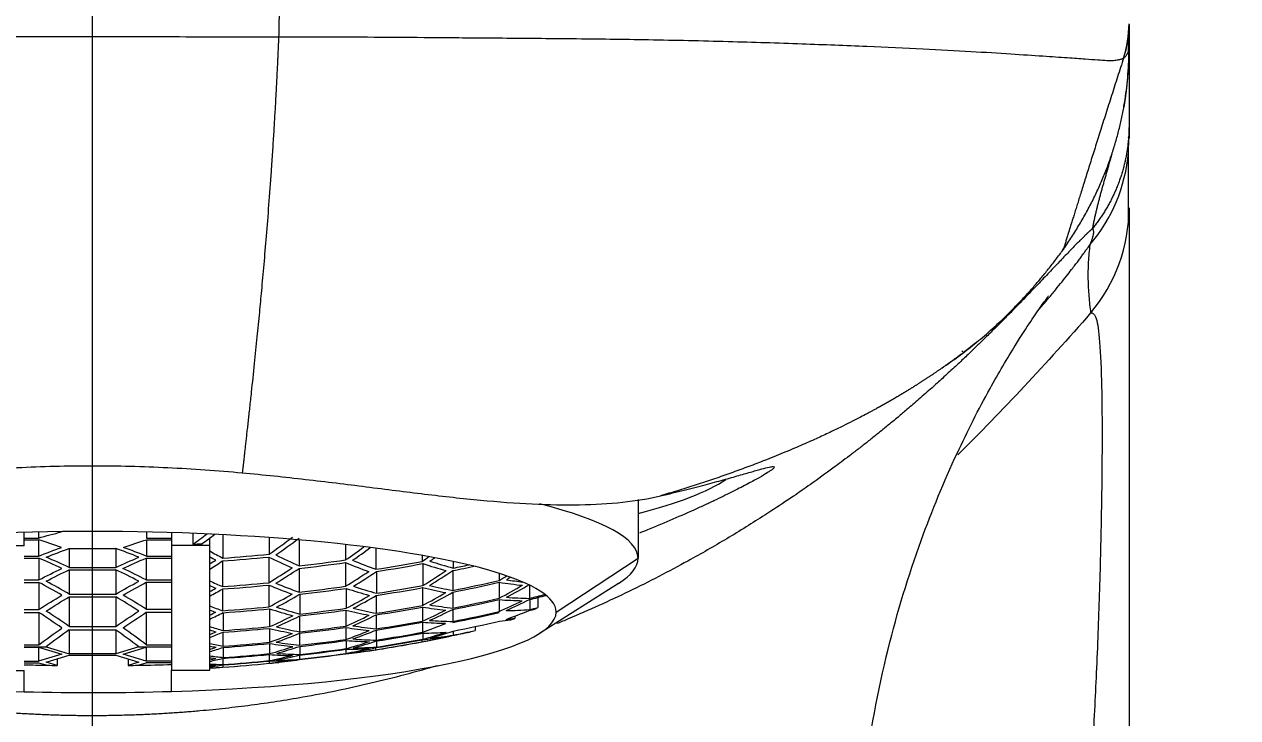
# Model space of a CAD drawing. Header units: millimetres. Extents: x 13304 to 14145, y -3112 to -2518.
# Drawn here: x 13609.86 to 13632.1, y -2799.54 to -2786.83 of the extents above; entities that cross this region are included whole.
import ezdxf

# ---------------------------------------------------------------- set-up
doc = ezdxf.new("R2010")
doc.units = ezdxf.units.MM
doc.linetypes.add('CENTERX2', pattern=[101.6, 63.5, -12.7, 12.7, -12.7])
doc.layers.add('CENTER', color=1, linetype='CENTERX2', lineweight=15)
doc.layers.add('DIM_', color=5, linetype='Continuous', lineweight=9)
doc.styles.get("Standard").update_dxf_attribs({"font": 'arial.ttf'})
doc.dimstyles.new('사본(2) STANDARD', dxfattribs={"dimscale": 0, "dimtxt": 4, "dimasz": 4, "dimexe": 1.25, "dimexo": 0.625, "dimgap": 1.5, "dimtad": 3, "dimtih": 1, "dimtoh": 1, "dimdec": 1, "dimzin": 9, "dimdsep": 46, "dimtxsty": 'Standard', "dimcen": 2.5, "dimclrd": 5, "dimclre": 5, "dimclrt": 5, "dimadec": 0, "dimazin": 0, "dimtfac": 1, "dimtdec": 1, "dimtmove": 0, "dimatfit": 3, "dimfxl": 1.25, "dimtfill": 1, "dimtolj": 1, "dimtzin": 0, "dimarcsym": 0})

# ---------------------------------------------------------------- blocks, each defined once
blk = doc.blocks.new('*D1')
at = {"layer": 'Defpoints', "color": 0, "transparency": 16777216}
for p in [(13611.112, -2735.149), (13694.137, -2735.149), (13635.287, -2904.833)]:
    blk.add_point(p, dxfattribs=at)
at = {"layer": 'DIM_', "color": 5, "lineweight": -2, "transparency": 16777216}
for p, q in [((13611.737, -2735.149), (13695.387, -2735.149)), ((13694.137, -2739.149), (13694.137, -2816.449)), ((13694.137, -2900.833), (13694.137, -2823.534)), ((13635.912, -2904.833), (13695.387, -2904.833))]:
    blk.add_line(p, q, dxfattribs=at)
at = {"layer": 'DIM_', "color": 5, "transparency": 16777216}
for points in [[(13693.471, -2739.149), (13694.804, -2739.149), (13694.137, -2735.149)], [(13693.471, -2900.833), (13694.804, -2900.833), (13694.137, -2904.833)]]:
    blk.add_solid(points, dxfattribs=at)
at = {"layer": 'DIM_', "color": 5, "transparency": 16777216, "insert": (13694.137, -2819.991), "char_height": 4, "attachment_point": 5, "bg_fill": 3, "box_fill_scale": 1.1, "bg_fill_color": 256, "bg_fill_true_color": 13158600, "bg_fill_transparency": 0}
blk.add_mtext('\\A1;169.7', dxfattribs=at)
blk = doc.blocks.new('*D4')
at = {"layer": 'Defpoints', "color": 0, "transparency": 16777216}
for p in [(13628.311, -2779.833), (13635.287, -2904.833), (13674.261, -2904.833)]:
    blk.add_point(p, dxfattribs=at)
at = {"layer": 'DIM_', "color": 5, "lineweight": -2, "transparency": 16777216}
for p, q in [((13628.936, -2779.833), (13675.511, -2779.833)), ((13674.261, -2783.833), (13674.261, -2838.791)), ((13674.261, -2900.833), (13674.261, -2845.876)), ((13635.912, -2904.833), (13675.511, -2904.833))]:
    blk.add_line(p, q, dxfattribs=at)
at = {"layer": 'DIM_', "color": 5, "transparency": 16777216}
for points in [[(13673.594, -2783.833), (13674.927, -2783.833), (13674.261, -2779.833)], [(13673.594, -2900.833), (13674.927, -2900.833), (13674.261, -2904.833)]]:
    blk.add_solid(points, dxfattribs=at)
at = {"layer": 'DIM_', "color": 5, "transparency": 16777216, "insert": (13674.261, -2842.333), "char_height": 4, "attachment_point": 5, "bg_fill": 3, "box_fill_scale": 1.1, "bg_fill_color": 256, "bg_fill_true_color": 13158600, "bg_fill_transparency": 0}
blk.add_mtext('\\A1;125', dxfattribs=at)

msp = doc.modelspace()

# ---------------------------------------------------------------- linework, layer by layer
at = {"linetype": 'Continuous', "lineweight": 0}
for p, q in [((13627.063, -2792.833), (13627.046, -2792.833)), ((13621.111, -2795.545), (13621.111, -2796.62)), ((13609.861, -2796.39), (13609.861, -2796.145)), ((13610.119, -2796.139), (13610.119, -2796.251)), ((13612.103, -2796.139), (13612.103, -2796.251)), ((13612.561, -2796.15), (13612.561, -2796.382)), ((13612.948, -2796.163), (13612.948, -2796.363)), ((13613.499, -2796.188), (13613.499, -2796.617)), ((13609.861, -2796.39), (13609.161, -2796.39)), ((13609.861, -2796.251), (13610.119, -2796.251)), ((13609.861, -2796.28), (13610.119, -2796.28)), ((13610.119, -2796.28), (13610.119, -2796.583)), ((13612.103, -2796.251), (13612.561, -2796.251)), ((13612.103, -2796.28), (13612.103, -2796.583)), ((13612.103, -2796.28), (13612.561, -2796.28)), ((13612.561, -2796.382), (13612.561, -2798.671)), ((13612.561, -2796.382), (13613.261, -2796.382)), ((13613.261, -2796.382), (13613.261, -2796.249)), ((13613.261, -2798.671), (13613.261, -2796.382)), ((13614.349, -2796.24), (13614.349, -2796.545)), ((13614.899, -2796.283), (13614.899, -2796.759)), ((13615.749, -2796.368), (13615.749, -2796.651)), ((13609.861, -2796.583), (13610.119, -2796.583)), ((13609.861, -2796.619), (13610.127, -2796.619)), ((13610.127, -2796.619), (13610.127, -2797.017)), ((13610.686, -2796.438), (13610.686, -2796.788)), ((13610.686, -2796.438), (13611.536, -2796.438)), ((13611.536, -2796.438), (13611.536, -2796.788)), ((13612.094, -2796.619), (13612.094, -2797.017)), ((13612.094, -2796.619), (13612.561, -2796.619)), ((13612.103, -2796.583), (13612.561, -2796.583)), ((13614.344, -2796.597), (13614.344, -2797.068)), ((13616.304, -2796.436), (13616.304, -2796.821)), ((13617.154, -2796.567), (13617.154, -2796.676)), ((13619.611, -2797.605), (13621.111, -2796.62)), ((13610.686, -2796.788), (13611.536, -2796.788)), ((13610.686, -2796.829), (13610.686, -2797.275)), ((13610.686, -2796.829), (13611.536, -2796.829)), ((13611.536, -2796.829), (13611.536, -2797.275)), ((13613.494, -2796.669), (13613.494, -2797.139)), ((13614.899, -2796.806), (13614.899, -2797.241)), ((13615.749, -2796.699), (13615.749, -2797.134)), ((13616.317, -2796.862), (13616.317, -2797.262)), ((13617.167, -2796.718), (13617.167, -2797.118)), ((13617.714, -2796.846), (13617.714, -2797.209)), ((13617.722, -2796.677), (13617.722, -2796.8)), ((13609.861, -2797.017), (13610.127, -2797.017)), ((13609.861, -2797.062), (13610.127, -2797.062)), ((13612.094, -2797.017), (13612.561, -2797.017)), ((13612.097, -2797.06), (13612.097, -2797.555)), ((13612.097, -2797.06), (13612.561, -2797.06)), ((13618.564, -2796.895), (13618.564, -2797.029)), ((13618.568, -2797.06), (13618.568, -2797.352)), ((13619.308, -2797.995), (13620.754, -2797.079)), ((13610.686, -2797.275), (13611.536, -2797.275)), ((13613.494, -2797.183), (13613.494, -2797.581)), ((13614.344, -2797.112), (13614.344, -2797.51)), ((13614.912, -2797.28), (13614.912, -2797.643)), ((13615.762, -2797.173), (13615.762, -2797.536)), ((13616.313, -2797.301), (13616.313, -2797.628)), ((13617.163, -2797.158), (13617.163, -2797.485)), ((13617.718, -2797.24), (13617.718, -2797.532)), ((13619.119, -2797.11), (13619.119, -2797.355)), ((13610.686, -2797.326), (13610.686, -2797.87)), ((13610.686, -2797.326), (13611.536, -2797.326)), ((13611.536, -2797.326), (13611.536, -2797.87)), ((13617.16, -2797.514), (13617.16, -2797.77)), ((13618.565, -2797.378), (13618.565, -2797.598)), ((13619.126, -2797.375), (13619.126, -2797.56)), ((13619.275, -2797.339), (13619.275, -2797.523)), ((13609.861, -2797.556), (13610.127, -2797.556)), ((13609.861, -2797.612), (13610.127, -2797.612)), ((13610.127, -2797.612), (13610.127, -2798.206)), ((13612.097, -2797.555), (13612.561, -2797.555)), ((13612.097, -2797.61), (13612.097, -2798.204)), ((13612.097, -2797.61), (13612.561, -2797.61)), ((13613.507, -2797.617), (13613.507, -2797.944)), ((13614.357, -2797.546), (13614.357, -2797.873)), ((13614.908, -2797.678), (13614.908, -2797.969)), ((13615.758, -2797.571), (13615.758, -2797.862)), ((13616.31, -2797.657), (13616.31, -2797.913)), ((13617.715, -2797.558), (13617.715, -2797.778)), ((13618.854, -2797.68), (13618.854, -2797.721)), ((13610.686, -2797.87), (13611.536, -2797.87)), ((13610.686, -2797.931), (13610.686, -2798.369)), ((13610.686, -2797.931), (13611.536, -2797.931)), ((13611.536, -2797.931), (13611.536, -2798.369)), ((13613.503, -2797.975), (13613.503, -2798.231)), ((13614.353, -2797.904), (13614.353, -2798.16)), ((13615.755, -2797.888), (13615.755, -2798.108)), ((13616.31, -2797.936), (13616.31, -2798.12)), ((13617.16, -2797.792), (13617.16, -2797.977)), ((13617.722, -2797.955), (13617.722, -2798.029)), ((13618.126, -2797.872), (13618.126, -2797.945)), ((13614.357, -2798.183), (13614.357, -2798.367)), ((13614.905, -2797.994), (13614.905, -2798.215)), ((13615.762, -2798.127), (13615.762, -2798.276)), ((13616.317, -2798.135), (13616.317, -2798.247)), ((13617.151, -2798.114), (13617.151, -2798.152)), ((13617.167, -2797.992), (13617.167, -2798.103)), ((13609.861, -2798.206), (13610.127, -2798.206)), ((13609.861, -2798.241), (13610.261, -2798.241)), ((13609.861, -2798.252), (13610.123, -2798.252)), ((13610.123, -2798.252), (13610.123, -2798.508)), ((13610.123, -2798.252), (13610.548, -2798.38)), ((13610.548, -2798.38), (13610.123, -2798.508)), ((13610.26, -2798.241), (13610.686, -2798.369)), ((13610.261, -2798.523), (13610.686, -2798.395)), ((13611.536, -2798.369), (13610.686, -2798.369)), ((13610.686, -2798.395), (13611.536, -2798.395)), ((13611.961, -2798.241), (13611.536, -2798.369)), ((13611.536, -2798.395), (13611.961, -2798.523)), ((13611.671, -2798.38), (13612.096, -2798.252)), ((13612.096, -2798.508), (13611.671, -2798.38)), ((13611.961, -2798.241), (13612.561, -2798.241)), ((13612.096, -2798.252), (13612.096, -2798.508)), ((13612.561, -2798.252), (13612.096, -2798.252)), ((13612.097, -2798.204), (13612.561, -2798.204)), ((13613.507, -2798.254), (13613.507, -2798.438)), ((13614.349, -2798.383), (13614.349, -2798.496)), ((13614.904, -2798.395), (13614.904, -2798.472)), ((13614.912, -2798.234), (13614.912, -2798.383)), ((13615.754, -2798.288), (13615.754, -2798.364)), ((13616.301, -2798.258), (13616.301, -2798.297)), ((13609.861, -2798.508), (13610.123, -2798.508)), ((13609.861, -2798.534), (13610.123, -2798.534)), ((13610.123, -2798.534), (13610.28, -2798.581)), ((13610.463, -2798.584), (13610.261, -2798.523)), ((13610.463, -2798.462), (13610.463, -2798.584)), ((13611.766, -2798.464), (13611.766, -2798.584)), ((13611.961, -2798.523), (13611.766, -2798.584)), ((13611.947, -2798.581), (13612.097, -2798.534)), ((13612.561, -2798.508), (13612.096, -2798.508)), ((13612.561, -2798.534), (13612.097, -2798.534)), ((13613.499, -2798.454), (13613.499, -2798.568)), ((13613.502, -2798.575), (13613.502, -2798.616)), ((13614.352, -2798.504), (13614.352, -2798.545)), ((13609.161, -2798.679), (13609.861, -2798.679)), ((13609.861, -2799.064), (13609.861, -2798.679)), ((13612.561, -2798.671), (13613.261, -2798.671)), ((13612.561, -2799.059), (13612.561, -2798.671))]:
    msp.add_line(p, q, dxfattribs=at)
for start, end in [(278.9568, 280.6354), (278.6841, 278.9568), (273.7789, 274.0766), (275.5849, 275.873)]:
    msp.add_arc((13611.111, -2765.312), 33.391, start, end, dxfattribs=at)
for centre, major_axis, ratio, start_param, end_param in [((13628.111, -2786.829), (2, 0), 0.990866, 5.962997, 6.283185), ((13628.111, -2786.839), (2, 0), 0.99132, 5.969886, 6.283185), ((13627.111, -2788.928), (3, 0), 0.999402, 5.577012, 6.198058), ((13627.111, -2790.197), (3, 0), 0.999015, 5.584808, 6.283185), ((13611.111, -2794.65), (-12, 0), 0.173648, 2.555882, 2.885946), ((13611.111, -2796.62), (10, 0), 0.173648, 0, 0.610647), ((13611.111, -2797.605), (8.5, 0), 0.173648, 0, 3.141593), ((13609.647, -2765.165), (3.327, 33.182), 0.492404, 3.541788, 3.557961), ((13609.771, -2765.177), (-3.327, -33.189), 0.492404, 0.402681, 0.417406), ((13611.111, -2764.172), (-32.739, 0), 0.984808, 1.626963, 1.632019), ((13611.046, -2765.305), (3.331, 33.224), 0.492404, 3.541651, 3.567692), ((13611.172, -2765.318), (-3.331, -33.224), 0.492404, 0.399951, 0.425991), ((13612.447, -2765.446), (3.327, 33.189), 0.492404, 3.541759, 3.562451), ((13615.396, -2764.882), (3.294, -32.857), 0.492404, 5.952615, 5.967188), ((13615.266, -2764.895), (-3.296, 32.879), 0.492404, 2.819034, 2.825673), ((13611.111, -2764.338), (-32.916, 0), 0.984808, 1.643257, 1.669175), ((13611.111, -2764.312), (32.89, 0), 0.984808, 4.785083, 4.811022), ((13615.964, -2764.825), (-3.284, 32.753), 0.492404, 2.842093, 2.868011), ((13616.094, -2764.812), (3.281, -32.727), 0.492404, 5.983647, 6.009586), ((13612.577, -2765.459), (-3.327, -33.182), 0.492404, 0.40021, 0.420135), ((13613.852, -2765.587), (3.316, 33.075), 0.492404, 3.542456, 3.550064), ((13613.991, -2765.601), (-3.314, -33.059), 0.492404, 0.401191, 0.40667), ((13611.111, -2796.62), (-10, 0), 0.173648, 2.873871, 3.141593), ((13610.343, -2765.235), (3.33, 33.213), 0.492404, 3.518159, 3.52479), ((13610.469, -2765.247), (-3.33, -33.216), 0.492404, 0.368911, 0.38309), ((13611.744, -2765.375), (3.33, 33.216), 0.492404, 3.498849, 3.524682), ((13611.874, -2765.388), (-3.33, -33.213), 0.492404, 0.357274, 0.383109), ((13611.111, -2764.453), (33.022, 0), 0.984808, 4.827371, 4.853324), ((13611.111, -2764.479), (-33.044, 0), 0.984808, 1.685682, 1.711617), ((13616.667, -2764.755), (-3.269, 32.605), 0.492404, 2.884651, 2.910615), ((13613.149, -2765.516), (3.323, 33.142), 0.492404, 3.499205, 3.525097), ((13616.797, -2764.742), (3.266, -32.576), 0.492404, 6.026232, 6.05222), ((13613.289, -2765.53), (-3.321, -33.13), 0.492404, 0.357878, 0.38378), ((13611.111, -2764.594), (33.134, 0), 0.984808, 4.869782, 4.895813), ((13611.111, -2764.619), (-33.152, 0), 0.984808, 1.728503, 1.754521), ((13617.38, -2764.683), (-3.252, 32.434), 0.492404, 2.927695, 2.953772), ((13614.564, -2765.658), (3.307, 32.987), 0.492404, 3.500159, 3.526177), ((13614.694, -2765.671), (-3.305, -32.968), 0.492404, 0.358166, 0.384197), ((13617.51, -2764.67), (3.248, -32.401), 0.492404, 6.069274, 6.095378), ((13611.111, -2764.763), (-33.241, 0), 0.984808, 1.770785, 1.783459), ((13611.111, -2764.734), (33.225, 0), 0.984808, 4.912721, 4.92147), ((13614.689, -2764.953), (3.305, -32.969), 0.492404, 5.99597, 6.010081), ((13611.111, -2764.593), (33.134, 0), 0.984808, 4.784374, 4.810121), ((13615.392, -2764.883), (3.294, -32.858), 0.492404, 6.026675, 6.052439), ((13611.111, -2765.018), (33.348, 0), 0.984808, 4.911726, 4.937801), ((13611.111, -2765.043), (-33.355, 0), 0.984808, 1.770213, 1.796283), ((13615.969, -2765.799), (3.284, 32.752), 0.492404, 3.500805, 3.509442), ((13617.374, -2764.684), (-3.252, 32.436), 0.492404, 3.014079, 3.040253), ((13616.099, -2765.812), (-3.281, -32.726), 0.492404, 0.359584, 0.36384), ((13617.504, -2764.671), (3.249, -32.402), 0.492404, 6.155748, 6.174345), ((13614.564, -2764.966), (-3.307, 32.987), 0.492404, 2.862025, 2.868614), ((13611.046, -2765.305), (3.331, 33.224), 0.492404, 3.475513, 3.482097), ((13611.171, -2765.318), (-3.331, -33.224), 0.492404, 0.326335, 0.340417), ((13611.111, -2764.619), (-33.152, 0), 0.984808, 1.642741, 1.668474), ((13615.262, -2764.896), (-3.296, 32.88), 0.492404, 2.88512, 2.910867), ((13612.446, -2765.446), (3.327, 33.189), 0.492404, 3.456469, 3.48216), ((13612.586, -2765.46), (-3.327, -33.181), 0.492404, 0.315112, 0.340809), ((13611.111, -2764.734), (33.225, 0), 0.984808, 4.826647, 4.852439), ((13611.111, -2764.76), (-33.239, 0), 0.984808, 1.685421, 1.711203), ((13615.975, -2764.824), (-3.283, 32.751), 0.492404, 2.927821, 2.953646), ((13613.861, -2765.588), (3.316, 33.074), 0.492404, 3.457077, 3.482859), ((13613.991, -2765.601), (-3.314, -33.059), 0.492404, 0.315292, 0.341085), ((13616.105, -2764.811), (3.281, -32.725), 0.492404, 6.069403, 6.095248), ((13611.111, -2764.902), (-33.308, 0), 0.984808, 1.727639, 1.753531), ((13611.111, -2764.875), (33.296, 0), 0.984808, 4.869408, 4.89531), ((13616.671, -2764.754), (-3.269, 32.604), 0.492404, 2.970765, 2.996729), ((13615.266, -2765.728), (3.296, 32.879), 0.492404, 3.457513, 3.483449), ((13616.795, -2764.742), (3.266, -32.576), 0.492404, 6.112505, 6.138493), ((13615.396, -2765.741), (-3.294, -32.857), 0.492404, 0.315998, 0.341951), ((13616.671, -2765.869), (3.269, 32.604), 0.492404, 3.458488, 3.484647), ((13616.801, -2765.882), (-3.266, -32.575), 0.492404, 0.316962, 0.343144), ((13611.111, -2765.439), (33.383, 0), 0.984808, 4.954663, 4.963538), ((13611.111, -2765.465), (-33.379, 0), 0.984808, 1.813097, 1.82263), ((13613.987, -2765.023), (3.314, -33.06), 0.492404, 6.038584, 6.052621), ((13611.111, -2764.875), (33.296, 0), 0.984808, 4.784022, 4.809642), ((13614.7, -2764.952), (3.305, -32.967), 0.492404, 6.069498, 6.095154), ((13611.111, -2765.183), (-33.383, 0), 0.984808, 1.727195, 1.753027), ((13611.111, -2765.158), (33.379, 0), 0.984808, 4.868892, 4.894727), ((13615.969, -2764.825), (-3.284, 32.752), 0.492404, 3.013194, 3.039112), ((13616.099, -2764.812), (3.281, -32.726), 0.492404, 6.15502, 6.180959), ((13611.111, -2765.324), (-33.391, 0), 0.984808, 1.769888, 1.795928), ((13611.111, -2765.299), (33.391, 0), 0.984808, 4.911589, 4.93763), ((13616.67, -2764.754), (-3.269, 32.605), 0.492404, 3.056611, 3.082769), ((13617.369, -2765.939), (3.252, 32.437), 0.492404, 3.415844, 3.442017), ((13617.499, -2765.952), (-3.249, -32.403), 0.492404, 0.274328, 0.300528), ((13616.8, -2764.741), (3.266, -32.575), 0.492404, 6.198487, 6.224492), ((13611.111, -2765.723), (33.307, 0), 0.984808, 4.955425, 4.960032), ((13611.111, -2797.112), (-8.5, 0), 0.173648, 2.84114, 2.859552), ((13611.111, -2797.605), (-8.5, 0), 0.173648, 0.000006, 1.423199), ((13611.111, -2797.605), (-8.5, 0), 0.173648, 1.742223, 3.141593), ((13613.861, -2765.036), (-3.316, 33.074), 0.492404, 2.904572, 2.911128), ((13611.748, -2765.376), (3.33, 33.216), 0.492404, 3.433192, 3.439746), ((13611.884, -2765.389), (-3.33, -33.212), 0.492404, 0.283435, 0.298285), ((13611.111, -2764.901), (-33.307, 0), 0.984808, 1.642821, 1.668433), ((13614.57, -2764.965), (-3.307, 32.986), 0.492404, 2.927913, 2.953554), ((13613.159, -2765.517), (3.323, 33.141), 0.492404, 3.414476, 3.440089), ((13613.289, -2765.53), (-3.321, -33.13), 0.492404, 0.272666, 0.298287), ((13611.111, -2765.043), (-33.355, 0), 0.984808, 1.684902, 1.710592), ((13611.111, -2765.016), (33.347, 0), 0.984808, 4.826642, 4.852339), ((13615.266, -2764.895), (-3.296, 32.879), 0.492404, 2.970513, 2.99626), ((13614.564, -2765.658), (3.307, 32.987), 0.492404, 3.414571, 3.440304), ((13614.689, -2765.671), (-3.305, -32.969), 0.492404, 0.273104, 0.298852), ((13615.396, -2764.882), (3.294, -32.857), 0.492404, 6.112126, 6.13789), ((13615.964, -2765.798), (3.284, 32.753), 0.492404, 3.415174, 3.441092), ((13616.094, -2765.811), (-3.281, -32.727), 0.492404, 0.273599, 0.299538), ((13611.111, -2765.58), (33.355, 0), 0.984808, 4.911696, 4.937765), ((13611.111, -2765.606), (-33.348, 0), 0.984808, 1.770148, 1.796223), ((13615.135, -2764.893), (-3.42, 32.882), 0.506069, 3.142579, 3.15495), ((13616.098, -2764.812), (3.281, -32.727), 0.492404, 6.240892, 6.267519), ((13618.202, -2766.023), (-3.229, -32.21), 0.492404, 0.231341, 0.257194), ((13615.264, -2764.88), (3.418, -32.861), 0.506069, 0.000773, 0.010353), ((13611.111, -2797.112), (-8.5, 0), 0.173648, 2.695202, 2.716507), ((13611.111, -2765.749), (-33.296, 0), 0.984808, 1.813516, 1.81713), ((13614.015, -2820.886), (3.666, 24.915), 0.560314, 0.48955, 0.519879), ((13608.206, -2820.886), (-3.666, 24.915), 0.560314, 5.763307, 5.793635), ((13613.295, -2765.093), (3.321, -33.129), 0.492404, 6.080264, 6.095091), ((13613.165, -2765.106), (-3.323, 33.14), 0.492404, 2.946473, 2.953494), ((13612.457, -2765.447), (3.327, 33.188), 0.492404, 3.390682, 3.397702), ((13612.586, -2765.46), (-3.327, -33.181), 0.492404, 0.241301, 0.255881), ((13611.111, -2765.184), (-33.383, 0), 0.984808, 1.642536, 1.66809), ((13611.111, -2765.157), (33.379, 0), 0.984808, 4.784258, 4.809815), ((13613.861, -2765.036), (-3.316, 33.074), 0.492404, 2.970338, 2.995934), ((13613.991, -2765.023), (3.314, -33.059), 0.492404, 6.111944, 6.137551), ((13611.111, -2765.324), (-33.391, 0), 0.984808, 1.684692, 1.710354), ((13611.111, -2765.299), (33.391, 0), 0.984808, 4.826372, 4.852034), ((13614.564, -2764.966), (-3.307, 32.987), 0.492404, 3.012678, 3.03841), ((13615.262, -2765.728), (3.296, 32.88), 0.492404, 3.372319, 3.398065), ((13614.694, -2764.953), (3.305, -32.968), 0.492404, 6.15431, 6.180057), ((13615.392, -2765.741), (-3.294, -32.858), 0.492404, 0.230746, 0.25651), ((13611.111, -2765.439), (33.383, 0), 0.984808, 4.868787, 4.894619), ((13611.111, -2765.465), (-33.379, 0), 0.984808, 1.727211, 1.753046), ((13611.111, -2765.72), (33.308, 0), 0.984808, 4.869142, 4.895034), ((13615.266, -2764.895), (-3.296, 32.879), 0.492404, 3.055618, 3.081554), ((13616.667, -2765.869), (3.269, 32.605), 0.492404, 3.372571, 3.398535), ((13617.38, -2765.94), (3.252, 32.434), 0.492404, 3.329414, 3.35549), ((13614.564, -2764.966), (-3.307, 32.987), 0.492404, 3.09844, 3.124458), ((13615.395, -2764.882), (3.294, -32.858), 0.492404, 6.197307, 6.22326), ((13617.51, -2765.953), (-3.248, -32.401), 0.492404, 0.187807, 0.213911), ((13611.111, -2766.171), (-33.022, 0), 0.984808, 1.77188, 1.781636), ((13611.111, -2765.889), (-33.225, 0), 0.984808, 1.771128, 1.797306), ((13611.111, -2766.145), (33.044, 0), 0.984808, 4.91383, 4.926335), ((13611.111, -2797.112), (-8.5, 0), 0.173648, 2.520167, 2.5417), ((13612.586, -2765.164), (3.327, -33.181), 0.492404, 6.122768, 6.137348), ((13611.111, -2765.44), (33.383, 0), 0.984808, 4.784129, 4.809683), ((13611.111, -2765.467), (-33.379, 0), 0.984808, 1.642665, 1.668222), ((13613.861, -2765.588), (3.316, 33.074), 0.492404, 3.372057, 3.397653), ((13613.159, -2765.106), (-3.323, 33.141), 0.492404, 3.012757, 3.03837), ((13613.987, -2765.6), (-3.314, -33.06), 0.492404, 0.230564, 0.256171), ((13613.289, -2765.093), (3.321, -33.13), 0.492404, 6.153958, 6.179579), ((13611.111, -2765.58), (33.355, 0), 0.984808, 4.826406, 4.852097), ((13611.111, -2765.608), (-33.347, 0), 0.984808, 1.685049, 1.710746), ((13613.861, -2765.036), (-3.316, 33.074), 0.492404, 3.055358, 3.08114), ((13615.975, -2765.799), (3.283, 32.751), 0.492404, 3.32954, 3.355364), ((13613.991, -2765.023), (3.314, -33.059), 0.492404, 6.196584, 6.222376), ((13616.105, -2765.812), (-3.281, -32.725), 0.492404, 0.187937, 0.213782), ((13611.111, -2766.03), (-33.134, 0), 0.984808, 1.728103, 1.754134), ((13611.111, -2766.286), (32.916, 0), 0.984808, 4.870743, 4.896951), ((13611.111, -2765.749), (-33.296, 0), 0.984808, 1.727815, 1.753717), ((13611.111, -2766.004), (33.152, 0), 0.984808, 4.870096, 4.896114), ((13613.849, -2765.037), (-3.316, 33.075), 0.492404, 3.140722, 3.166885), ((13618.07, -2766.01), (3.233, 32.248), 0.492404, 3.285713, 3.311966), ((13618.2, -2766.023), (-3.229, -32.21), 0.492404, 0.140462, 0.170338), ((13613.19, -2765.103), (3.322, -33.138), 0.492404, 0.043778, 0.046483), ((13613.991, -2765.023), (3.314, -33.059), 0.492404, 6.282657, 6.308835), ((13612.457, -2765.177), (-3.327, 33.188), 0.492404, 2.988963, 2.995984), ((13613.165, -2765.518), (3.323, 33.14), 0.492404, 3.348191, 3.355213), ((13613.295, -2765.531), (-3.321, -33.129), 0.492404, 0.198797, 0.213624), ((13611.884, -2765.234), (3.33, -33.212), 0.492404, 6.164902, 6.179752), ((13611.111, -2765.749), (-33.296, 0), 0.984808, 1.642603, 1.668224), ((13611.111, -2765.723), (33.307, 0), 0.984808, 4.784413, 4.810026), ((13612.451, -2765.177), (-3.327, 33.189), 0.492404, 3.054838, 3.080529), ((13615.266, -2765.728), (3.296, 32.879), 0.492404, 3.286925, 3.312672), ((13614.57, -2765.659), (3.307, 32.986), 0.492404, 3.329632, 3.355272), ((13615.396, -2765.741), (-3.294, -32.857), 0.492404, 0.145295, 0.17106), ((13614.7, -2765.672), (-3.305, -32.967), 0.492404, 0.188032, 0.213687), ((13612.586, -2765.164), (3.327, -33.181), 0.492404, 6.196578, 6.222275), ((13611.111, -2765.889), (-33.225, 0), 0.984808, 1.68523, 1.711022), ((13611.111, -2766.145), (33.044, 0), 0.984808, 4.82745, 4.853386), ((13611.111, -2766.171), (-33.022, 0), 0.984808, 1.685935, 1.711888), ((13611.111, -2765.863), (33.239, 0), 0.984808, 4.827014, 4.852796), ((13613.153, -2765.107), (-3.323, 33.141), 0.492404, 3.097575, 3.123468), ((13616.671, -2765.869), (3.269, 32.604), 0.492404, 3.286456, 3.312421), ((13612.451, -2765.177), (-3.327, 33.189), 0.492404, 3.140149, 3.16622), ((13616.795, -2765.882), (-3.266, -32.576), 0.492404, 0.144693, 0.17068), ((13612.574, -2765.165), (3.327, -33.182), 0.492404, 6.281662, 6.307737), ((13613.289, -2765.093), (3.321, -33.13), 0.492404, 6.239344, 6.265247), ((13611.111, -2797.112), (-8.5, 0), 0.173648, 1.423202, 1.472964), ((13611.111, -2797.112), (-8.5, 0), 0.173648, 1.472968, 1.494505), ((13611.111, -2797.112), (-8.5, 0), 0.173648, 1.648003, 1.669314), ((13611.111, -2797.112), (-8.5, 0), 0.173648, 1.669317, 1.742219), ((13611.748, -2765.248), (-3.33, 33.216), 0.492404, 3.031473, 3.038027), ((13613.991, -2765.601), (-3.314, -33.059), 0.492404, 0.156856, 0.171241), ((13613.861, -2765.588), (3.316, 33.074), 0.492404, 3.30629, 3.312847), ((13611.176, -2765.305), (3.331, -33.224), 0.492404, 6.20754, 6.221971), ((13614.694, -2765.671), (-3.305, -32.968), 0.492404, 0.114239, 0.128875), ((13611.05, -2765.318), (-3.331, 33.224), 0.492404, 3.073532, 3.080291), ((13614.564, -2765.658), (3.307, 32.987), 0.492404, 3.263744, 3.270508), ((13610.477, -2765.375), (3.33, -33.216), 0.492404, 6.249851, 6.264556), ((13610.348, -2765.388), (-3.33, 33.213), 0.492404, 3.116176, 3.122983), ((13615.266, -2765.728), (3.296, 32.879), 0.492404, 3.220753, 3.227567), ((13611.111, -2766.004), (33.152, 0), 0.984808, 4.784508, 4.810241), ((13611.111, -2766.311), (-32.891, 0), 0.984808, 1.643537, 1.669475), ((13611.111, -2766.029), (-33.134, 0), 0.984808, 1.643042, 1.668789), ((13611.111, -2766.285), (32.917, 0), 0.984808, 4.785112, 4.81103), ((13611.752, -2765.247), (-3.33, 33.216), 0.492404, 3.097132, 3.122964), ((13615.969, -2765.799), (3.284, 32.752), 0.492404, 3.244073, 3.269992), ((13611.878, -2765.235), (3.33, -33.213), 0.492404, 6.238829, 6.264664), ((13616.099, -2765.812), (-3.281, -32.726), 0.492404, 0.102227, 0.128166), ((13611.111, -2797.605), (8.5, 0), 0.173648, 4.564795, 4.883812)]:
    msp.add_ellipse(centre, major_axis=major_axis, ratio=ratio, start_param=start_param, end_param=end_param, dxfattribs=at)
for points, degree in [([(13614.534, -2786.548), (13614.533, -2786.605), (13614.53, -2786.721), (13614.527, -2786.893), (13614.524, -2787.006), (13614.523, -2787.062)], 3), ([(13630.111, -2786.839), (13630.111, -2786.854), (13630.111, -2786.882), (13630.111, -2786.921), (13630.111, -2786.957), (13630.111, -2786.989), (13630.111, -2787.019), (13630.111, -2787.045), (13630.111, -2787.069), (13630.111, -2787.092), (13630.111, -2787.115), (13630.111, -2787.139), (13630.111, -2787.163), (13630.111, -2787.186), (13630.111, -2787.209), (13630.111, -2787.231), (13630.111, -2787.252), (13630.111, -2787.265), (13630.111, -2787.271)], 3), ([(13630.104, -2786.997), (13630.104, -2786.987)], 1), ([(13630.104, -2787.32), (13630.104, -2786.994)], 1), ([(13628.894, -2790.979), (13630.107, -2789.255), (13630.111, -2787.271)], 2), ([(13630.013, -2787.45), (13630.02, -2787.445), (13630.031, -2787.436), (13630.046, -2787.422), (13630.058, -2787.409), (13630.068, -2787.396), (13630.076, -2787.384), (13630.083, -2787.373), (13630.089, -2787.362), (13630.093, -2787.352), (13630.098, -2787.342), (13630.101, -2787.331), (13630.104, -2787.32), (13630.107, -2787.309), (13630.109, -2787.299), (13630.11, -2787.289), (13630.11, -2787.279), (13630.111, -2787.274), (13630.111, -2787.271)], 3), ([(13630.013, -2787.45), (13629.694, -2788.442), (13629.392, -2789.389), (13629.133, -2790.231), (13628.961, -2790.783), (13628.906, -2790.966)], 5), ([(13630.009, -2787.453), (13630.01, -2787.452), (13630.012, -2787.451), (13630.013, -2787.45)], 3), ([(13630.1, -2789.187), (13630.11, -2788.928), (13630.103, -2788.906)], 2), ([(13630.103, -2790.414), (13630.102, -2789.158)], 1), ([(13626.681, -2793.134), (13627.976, -2792.269), (13628.967, -2790.877)], 2), ([(13629.408, -2792.124), (13628.597, -2793.052), (13627.786, -2793.919), (13626.975, -2794.723)], 3), ([(13610.119, -2796.251), (13610.26, -2796.209), (13610.402, -2796.171), (13610.544, -2796.137)], 3), ([(13610.544, -2796.421), (13610.402, -2796.37), (13610.26, -2796.323), (13610.119, -2796.28)], 3), ([(13610.119, -2796.583), (13610.26, -2796.525), (13610.402, -2796.471), (13610.544, -2796.421)], 3), ([(13611.678, -2796.421), (13611.819, -2796.37), (13611.961, -2796.323), (13612.103, -2796.28)], 3), ([(13612.103, -2796.583), (13611.961, -2796.525), (13611.819, -2796.471), (13611.678, -2796.421)], 3), ([(13610.552, -2796.807), (13610.41, -2796.74), (13610.268, -2796.678), (13610.127, -2796.619)], 3), ([(13610.261, -2796.602), (13610.402, -2796.544), (13610.544, -2796.489), (13610.686, -2796.438)], 3), ([(13610.686, -2796.788), (13610.544, -2796.723), (13610.402, -2796.661), (13610.261, -2796.602)], 3), ([(13611.961, -2796.602), (13611.819, -2796.544), (13611.677, -2796.489), (13611.536, -2796.438)], 3), ([(13611.536, -2796.788), (13611.677, -2796.723), (13611.819, -2796.661), (13611.961, -2796.602)], 3), ([(13611.669, -2796.807), (13611.811, -2796.74), (13611.953, -2796.678), (13612.094, -2796.619)], 3), ([(13610.127, -2797.017), (13610.268, -2796.943), (13610.41, -2796.873), (13610.552, -2796.807)], 3), ([(13610.261, -2797.041), (13610.402, -2796.967), (13610.544, -2796.896), (13610.686, -2796.829)], 3), ([(13611.961, -2797.041), (13611.819, -2796.967), (13611.677, -2796.896), (13611.536, -2796.829)], 3), ([(13612.094, -2797.017), (13611.953, -2796.943), (13611.811, -2796.873), (13611.669, -2796.807)], 3), ([(13610.127, -2797.062), (13610.127, -2797.556)], 1), ([(13610.552, -2797.298), (13610.41, -2797.216), (13610.269, -2797.137), (13610.127, -2797.062)], 3), ([(13610.686, -2797.275), (13610.544, -2797.194), (13610.402, -2797.116), (13610.261, -2797.041)], 3), ([(13611.536, -2797.275), (13611.677, -2797.194), (13611.819, -2797.116), (13611.961, -2797.041)], 3), ([(13611.672, -2797.296), (13611.814, -2797.214), (13611.955, -2797.136), (13612.097, -2797.06)], 3), ([(13610.127, -2797.556), (13610.268, -2797.467), (13610.41, -2797.381), (13610.552, -2797.298)], 3), ([(13612.097, -2797.555), (13611.956, -2797.465), (13611.814, -2797.379), (13611.672, -2797.296)], 3), ([(13610.261, -2797.587), (13610.402, -2797.496), (13610.544, -2797.409), (13610.686, -2797.326)], 3), ([(13611.961, -2797.587), (13611.819, -2797.496), (13611.678, -2797.409), (13611.536, -2797.326)], 3), ([(13610.552, -2797.898), (13610.41, -2797.799), (13610.269, -2797.704), (13610.127, -2797.612)], 3), ([(13610.686, -2797.87), (13610.544, -2797.772), (13610.403, -2797.678), (13610.261, -2797.587)], 3), ([(13611.536, -2797.87), (13611.677, -2797.772), (13611.819, -2797.678), (13611.961, -2797.587)], 3), ([(13611.672, -2797.895), (13611.814, -2797.797), (13611.955, -2797.702), (13612.097, -2797.61)], 3), ([(13610.127, -2798.206), (13610.268, -2798.1), (13610.41, -2797.997), (13610.552, -2797.898)], 3), ([(13612.097, -2798.204), (13611.956, -2798.098), (13611.814, -2797.995), (13611.672, -2797.895)], 3)]:
    msp.add_open_spline(points, degree=degree, dxfattribs=at)
for points, degree, knots in [([(13607.698, -2787.062), (13607.772, -2787.062), (13607.94, -2787.062), (13608.221, -2787.062), (13608.56, -2787.062), (13608.959, -2787.062), (13609.469, -2787.061), (13610.037, -2787.06), (13610.609, -2787.059), (13611.202, -2787.059), (13611.929, -2787.06), (13612.687, -2787.061), (13613.356, -2787.062), (13613.826, -2787.062), (13614.205, -2787.062), (13614.427, -2787.062), (13614.523, -2787.062)], 3, [0, 0, 0, 0, 0.032539, 0.073688, 0.123446, 0.181809, 0.248774, 0.347883, 0.431623, 0.500001, 0.608347, 0.751228, 0.833454, 0.902329, 0.957845, 1, 1, 1, 1]), ([(13614.523, -2787.062), (13614.522, -2787.079), (13614.521, -2787.114), (13614.518, -2787.171), (13614.516, -2787.236), (13614.512, -2787.307), (13614.509, -2787.385), (13614.505, -2787.471), (13614.501, -2787.563), (13614.496, -2787.663), (13614.49, -2787.769), (13614.485, -2787.881), (13614.479, -2788.001), (13614.472, -2788.127), (13614.465, -2788.259), (13614.457, -2788.397), (13614.448, -2788.542), (13614.439, -2788.693), (13614.43, -2788.849), (13614.419, -2789.011), (13614.409, -2789.179), (13614.397, -2789.352), (13614.374, -2789.679), (13614.341, -2790.14), (13614.295, -2790.71), (13614.251, -2791.232), (13614.209, -2791.696), (13614.168, -2792.137), (13614.124, -2792.585), (13614.074, -2793.075), (13614.034, -2793.455), (13614.005, -2793.718), (13613.99, -2793.856), (13613.976, -2793.986), (13613.962, -2794.109), (13613.95, -2794.225), (13613.937, -2794.334), (13613.926, -2794.437), (13613.915, -2794.534), (13613.905, -2794.624), (13613.896, -2794.709), (13613.887, -2794.788), (13613.879, -2794.862), (13613.871, -2794.93), (13613.864, -2794.994), (13613.859, -2795.034), (13613.857, -2795.053)], 3, [0, 0, 0, 0, 0.00485, 0.010412, 0.016686, 0.023671, 0.031365, 0.039769, 0.048882, 0.058703, 0.069231, 0.080467, 0.09241, 0.105059, 0.118416, 0.13248, 0.147252, 0.162733, 0.178923, 0.195823, 0.213435, 0.231759, 0.250798, 0.318285, 0.382647, 0.44387, 0.501927, 0.551814, 0.610357, 0.677485, 0.753056, 0.774952, 0.796066, 0.816397, 0.835947, 0.854717, 0.872708, 0.889922, 0.906361, 0.922029, 0.936927, 0.95106, 0.96443, 0.977041, 0.988897, 1, 1, 1, 1]), ([(13614.523, -2787.062), (13614.525, -2787.062), (13614.829, -2787.063), (13615.452, -2787.063), (13616.428, -2787.068), (13617.491, -2787.077), (13618.66, -2787.085), (13619.942, -2787.096), (13621.325, -2787.114), (13622.737, -2787.145), (13624.076, -2787.188), (13625.274, -2787.235), (13626.314, -2787.283), (13627.2, -2787.329), (13627.937, -2787.375), (13628.529, -2787.415), (13628.98, -2787.444), (13629.309, -2787.467), (13629.543, -2787.486), (13629.712, -2787.497), (13629.832, -2787.497), (13629.916, -2787.486), (13629.972, -2787.47), (13629.996, -2787.461), (13630.009, -2787.453)], 3, [0, 0, 0, 0, 0.000292, 0.046828, 0.096, 0.150373, 0.209624, 0.274395, 0.345944, 0.420625, 0.490688, 0.553357, 0.609737, 0.660598, 0.70672, 0.748752, 0.786858, 0.821208, 0.852234, 0.881004, 0.909512, 0.938077, 0.967371, 1, 1, 1, 1]), ([(13630.016, -2788.374), (13630.019, -2788.361), (13630.056, -2788.146), (13630.083, -2787.928), (13630.102, -2787.707), (13630.111, -2787.483), (13630.111, -2787.271)], 5, [0, 0, 0, 0, 0, 0, 0.064053, 1, 1, 1, 1, 1, 1]), ([(13630.111, -2787.271), (13630.111, -2787.395), (13630.111, -2787.497), (13630.111, -2787.641), (13630.111, -2787.799), (13630.111, -2787.98), (13630.111, -2788.179), (13630.111, -2788.415), (13630.111, -2788.689)], 2, [0, 0, 0, 0.25, 0.25, 0.5, 0.5, 0.75, 0.75, 1, 1, 1]), ([(13630.111, -2788.689), (13630.111, -2788.715), (13630.111, -2788.727), (13630.111, -2788.741), (13630.111, -2788.756), (13630.111, -2788.757), (13630.111, -2788.767), (13630.111, -2788.774), (13630.111, -2788.778), (13630.111, -2788.797), (13630.111, -2788.801), (13630.111, -2788.919), (13630.111, -2788.928)], 2, [0, 0, 0, 0.125, 0.125, 0.25, 0.25, 0.3125, 0.3125, 0.375, 0.375, 0.5, 0.5, 1, 1, 1]), ([(13629.795, -2789.214), (13629.789, -2789.235), (13629.776, -2789.283), (13629.755, -2789.357), (13629.732, -2789.435), (13629.71, -2789.512), (13629.689, -2789.588), (13629.667, -2789.663), (13629.646, -2789.737), (13629.625, -2789.81), (13629.605, -2789.883), (13629.585, -2789.955), (13629.566, -2790.026), (13629.548, -2790.097), (13629.53, -2790.167), (13629.513, -2790.237), (13629.496, -2790.306), (13629.481, -2790.375), (13629.466, -2790.444), (13629.452, -2790.512), (13629.444, -2790.557), (13629.439, -2790.58)], 3, [0, 0, 0, 0, 0.041081, 0.093226, 0.145504, 0.197915, 0.250458, 0.303134, 0.355942, 0.408882, 0.461956, 0.515162, 0.568501, 0.621973, 0.675578, 0.729315, 0.783186, 0.83719, 0.891327, 0.945597, 1, 1, 1, 1]), ([(13630.111, -2790.197), (13630.111, -2790.243), (13630.111, -2790.404), (13630.111, -2790.543), (13630.111, -2790.765), (13630.111, -2790.99), (13630.111, -2791.301), (13630.111, -2791.545), (13630.111, -2792.126), (13630.111, -2792.476), (13630.111, -2793.034), (13630.111, -2793.694), (13630.111, -2794.298), (13630.111, -2795.006), (13630.111, -2796.234), (13630.111, -2797.704), (13630.111, -2798.927), (13630.111, -2800.292), (13630.111, -2801.438), (13630.111, -2802.671), (13630.111, -2804.865), (13630.111, -2807.3)], 2, [0, 0, 0, 0.071429, 0.071429, 0.125, 0.125, 0.175, 0.175, 0.2125, 0.25, 0.25, 0.3125, 0.3125, 0.375, 0.375, 0.5, 0.5, 0.625, 0.625, 0.75, 0.75, 1, 1, 1]), ([(13629.439, -2790.579), (13629.437, -2790.582), (13629.431, -2790.586), (13629.423, -2790.594), (13629.415, -2790.601), (13629.407, -2790.609), (13629.398, -2790.617), (13629.389, -2790.625), (13629.38, -2790.633), (13629.37, -2790.642), (13629.361, -2790.651), (13629.351, -2790.66), (13629.341, -2790.67), (13629.33, -2790.68), (13629.32, -2790.69), (13629.309, -2790.701), (13629.298, -2790.712), (13629.286, -2790.723), (13629.274, -2790.734), (13629.262, -2790.746), (13629.25, -2790.759), (13629.237, -2790.771), (13629.225, -2790.784), (13629.194, -2790.814), (13629.144, -2790.865), (13629.069, -2790.942), (13628.987, -2791.027), (13628.874, -2791.145), (13628.723, -2791.304), (13628.52, -2791.517), (13628.284, -2791.765), (13628.064, -2791.991), (13627.878, -2792.181), (13627.737, -2792.322), (13627.583, -2792.475), (13627.425, -2792.63), (13627.262, -2792.788), (13627.093, -2792.95), (13626.902, -2793.129), (13626.703, -2793.312), (13626.489, -2793.505), (13626.272, -2793.696), (13626.062, -2793.876), (13625.9, -2794.013), (13625.759, -2794.13), (13625.62, -2794.244), (13625.459, -2794.374), (13625.3, -2794.5), (13625.143, -2794.623), (13624.988, -2794.741), (13624.836, -2794.856), (13624.601, -2795.031), (13624.313, -2795.239), (13624.066, -2795.41), (13623.962, -2795.481)], 3, [0, 0, 0, 0, 0.005116, 0.010266, 0.015451, 0.02067, 0.025924, 0.031211, 0.036531, 0.041884, 0.04727, 0.052689, 0.058141, 0.063625, 0.069141, 0.07469, 0.08027, 0.085882, 0.091525, 0.097199, 0.102904, 0.108638, 0.114403, 0.120198, 0.148691, 0.177967, 0.207992, 0.238735, 0.292215, 0.348384, 0.407041, 0.467992, 0.494139, 0.521519, 0.550094, 0.57983, 0.605086, 0.632399, 0.661724, 0.693009, 0.719581, 0.751359, 0.779612, 0.799452, 0.811008, 0.829992, 0.848312, 0.865977, 0.883001, 0.899393, 0.915159, 0.930307, 0.971029, 1, 1, 1, 1]), ([(13629.439, -2790.58), (13629.442, -2790.582), (13629.444, -2790.584), (13629.447, -2790.589), (13629.449, -2790.592), (13629.452, -2790.598), (13629.453, -2790.602), (13629.454, -2790.608), (13629.455, -2790.61), (13629.456, -2790.614), (13629.456, -2790.617), (13629.457, -2790.623), (13629.458, -2790.628), (13629.458, -2790.633), (13629.458, -2790.635), (13629.458, -2790.637), (13629.458, -2790.638), (13629.458, -2790.641), (13629.458, -2790.642), (13629.458, -2790.645), (13629.458, -2790.646), (13629.458, -2790.65), (13629.458, -2790.653), (13629.458, -2790.659), (13629.458, -2790.662), (13629.457, -2790.667), (13629.457, -2790.67), (13629.456, -2790.676), (13629.455, -2790.679), (13629.454, -2790.685), (13629.454, -2790.688), (13629.453, -2790.694), (13629.452, -2790.697), (13629.45, -2790.707), (13629.449, -2790.714), (13629.445, -2790.728), (13629.443, -2790.736), (13629.439, -2790.751), (13629.436, -2790.758), (13629.431, -2790.774), (13629.428, -2790.783), (13629.422, -2790.799), (13629.419, -2790.808), (13629.413, -2790.825), (13629.409, -2790.834), (13629.401, -2790.854), (13629.397, -2790.863), (13629.393, -2790.873)], 3, [0, 0, 0, 0, 0.0625, 0.0625, 0.125, 0.125, 0.1875, 0.1875, 0.21875, 0.21875, 0.25, 0.25, 0.3125, 0.3125, 0.328125, 0.328125, 0.34375, 0.34375, 0.359375, 0.359375, 0.375, 0.375, 0.40625, 0.40625, 0.4375, 0.4375, 0.46875, 0.46875, 0.5, 0.5, 0.53125, 0.53125, 0.5625, 0.5625, 0.625, 0.625, 0.6875, 0.6875, 0.75, 0.75, 0.8125, 0.8125, 0.875, 0.875, 0.9375, 0.9375, 1, 1, 1, 1]), ([(13628.46, -2792.064), (13628.485, -2792.035), (13628.544, -2791.964), (13628.649, -2791.84), (13628.767, -2791.697), (13628.884, -2791.551), (13628.988, -2791.42), (13629.061, -2791.326), (13629.109, -2791.263), (13629.137, -2791.227), (13629.164, -2791.191), (13629.189, -2791.157), (13629.214, -2791.124), (13629.238, -2791.092), (13629.26, -2791.061), (13629.282, -2791.031), (13629.303, -2791.003), (13629.322, -2790.975), (13629.341, -2790.948), (13629.36, -2790.922), (13629.377, -2790.897), (13629.388, -2790.881), (13629.393, -2790.873)], 3, [0, 0, 0, 0, 0.055293, 0.13546, 0.246198, 0.353405, 0.457027, 0.557003, 0.590259, 0.623274, 0.656046, 0.688573, 0.720853, 0.752885, 0.784667, 0.816198, 0.847477, 0.8785, 0.909267, 0.939773, 0.970018, 1, 1, 1, 1]), ([(13629.393, -2790.873), (13629.38, -2790.981), (13629.37, -2791.088), (13629.358, -2791.299), (13629.357, -2791.404), (13629.36, -2791.612), (13629.366, -2791.715), (13629.383, -2791.921), (13629.395, -2792.023), (13629.408, -2792.124)], 3, [0, 0, 0, 0, 0.25, 0.25, 0.5, 0.5, 0.75, 0.75, 1, 1, 1, 1]), ([(13625.111, -2803.263), (13625.104, -2802.378), (13625.2, -2800.707), (13625.633, -2798.365), (13626.237, -2796.381), (13626.897, -2794.785), (13627.504, -2793.593), (13627.994, -2792.763), (13628.329, -2792.246), (13628.525, -2791.963), (13628.62, -2791.834), (13628.637, -2791.812), (13628.637, -2791.811)], 3, [0, 0, 0, 0, 0.18368, 0.350934, 0.497758, 0.6213, 0.719981, 0.793635, 0.845351, 0.898169, 0.960551, 1, 1, 1, 1]), ([(13629.408, -2792.124), (13629.443, -2792.11), (13629.508, -2792.161), (13629.573, -2792.543), (13629.611, -2793.309), (13629.621, -2794.432), (13629.606, -2795.782), (13629.571, -2797.215), (13629.517, -2798.658), (13629.446, -2800.065), (13629.358, -2801.412), (13629.257, -2802.683), (13629.141, -2803.884), (13629.009, -2805.053), (13628.85, -2806.268), (13628.725, -2807.105), (13628.656, -2807.546)], 3, [0, 0, 0, 0, 0.077964, 0.167721, 0.265897, 0.364794, 0.455, 0.536568, 0.610303, 0.67719, 0.73818, 0.794213, 0.845351, 0.893783, 0.944044, 1, 1, 1, 1]), ([(13627.301, -2792.671), (13627.294, -2792.676), (13627.28, -2792.688), (13627.257, -2792.706), (13627.233, -2792.725), (13627.209, -2792.744), (13627.186, -2792.763), (13627.162, -2792.781), (13627.138, -2792.8), (13627.115, -2792.818), (13627.091, -2792.836), (13627.068, -2792.853), (13627.045, -2792.871), (13627.022, -2792.888), (13626.999, -2792.906), (13626.976, -2792.923), (13626.953, -2792.94), (13626.931, -2792.956), (13626.908, -2792.973), (13626.886, -2792.989), (13626.863, -2793.006), (13626.841, -2793.022), (13626.819, -2793.038), (13626.797, -2793.053), (13626.776, -2793.069), (13626.754, -2793.084), (13626.732, -2793.099), (13626.715, -2793.112), (13626.705, -2793.119), (13626.701, -2793.121)], 3, [0, 0, 0, 0, 0.033789, 0.074853, 0.115671, 0.156242, 0.196564, 0.236638, 0.276461, 0.316033, 0.355353, 0.39442, 0.433233, 0.471791, 0.510093, 0.548139, 0.585926, 0.623455, 0.660725, 0.697733, 0.73448, 0.770964, 0.807185, 0.843142, 0.878833, 0.914258, 0.949415, 0.984305, 1, 1, 1, 1]), ([(13627.187, -2792.755), (13627.187, -2792.755), (13627.189, -2792.756), (13627.215, -2792.739), (13627.266, -2792.699), (13627.301, -2792.671)], 3, [0, 0, 0, 0, 0.016318, 0.489098, 1, 1, 1, 1]), ([(13626.701, -2793.121), (13626.697, -2793.124), (13626.687, -2793.132), (13626.669, -2793.144), (13626.648, -2793.159), (13626.627, -2793.173), (13626.606, -2793.187), (13626.585, -2793.201), (13626.565, -2793.215), (13626.545, -2793.229), (13626.525, -2793.243), (13626.505, -2793.256), (13626.485, -2793.269), (13626.465, -2793.283), (13626.445, -2793.296), (13626.426, -2793.308), (13626.407, -2793.321), (13626.388, -2793.334), (13626.369, -2793.346), (13626.35, -2793.358), (13626.331, -2793.37), (13626.313, -2793.382), (13626.294, -2793.394), (13626.276, -2793.406), (13626.258, -2793.417), (13626.24, -2793.429), (13626.223, -2793.44), (13626.205, -2793.451), (13626.188, -2793.462), (13626.171, -2793.473), (13626.154, -2793.483), (13626.137, -2793.494), (13626.12, -2793.504), (13626.104, -2793.514), (13626.087, -2793.524), (13626.071, -2793.534), (13626.055, -2793.544), (13626.04, -2793.554), (13626.024, -2793.563), (13626.008, -2793.572), (13625.993, -2793.582), (13625.978, -2793.591), (13625.963, -2793.6), (13625.949, -2793.609), (13625.934, -2793.617), (13625.92, -2793.626), (13625.906, -2793.634), (13625.892, -2793.643), (13625.878, -2793.651), (13625.864, -2793.659), (13625.851, -2793.667), (13625.838, -2793.674), (13625.825, -2793.682), (13625.812, -2793.69), (13625.799, -2793.697), (13625.787, -2793.704), (13625.774, -2793.711), (13625.762, -2793.718), (13625.75, -2793.725), (13625.739, -2793.732), (13625.727, -2793.739), (13625.716, -2793.745), (13625.705, -2793.751), (13625.694, -2793.758), (13625.683, -2793.764), (13625.673, -2793.77), (13625.663, -2793.775), (13625.653, -2793.781), (13625.643, -2793.787), (13625.633, -2793.792), (13625.623, -2793.798), (13625.614, -2793.803), (13625.605, -2793.808), (13625.596, -2793.813), (13625.588, -2793.818), (13625.579, -2793.823), (13625.571, -2793.827), (13625.563, -2793.832), (13625.555, -2793.836), (13625.547, -2793.84), (13625.54, -2793.844), (13625.533, -2793.848), (13625.526, -2793.852), (13625.519, -2793.856), (13625.512, -2793.86), (13625.506, -2793.863), (13625.5, -2793.867), (13625.494, -2793.87), (13625.488, -2793.873), (13625.474, -2793.881), (13625.443, -2793.898), (13625.385, -2793.93), (13625.297, -2793.976), (13625.181, -2794.038), (13625.034, -2794.113), (13624.856, -2794.203), (13624.646, -2794.304), (13624.402, -2794.418), (13624.123, -2794.543), (13623.807, -2794.677), (13623.536, -2794.787), (13623.322, -2794.87), (13623.178, -2794.925), (13623.032, -2794.979), (13622.886, -2795.033), (13622.738, -2795.085), (13622.59, -2795.137), (13622.44, -2795.188), (13622.29, -2795.238), (13622.138, -2795.287), (13621.986, -2795.336), (13621.832, -2795.383), (13621.678, -2795.43), (13621.574, -2795.461), (13621.523, -2795.476)], 3, [0, 0, 0, 0, 0.002484, 0.006993, 0.011466, 0.015903, 0.020305, 0.02467, 0.029, 0.033294, 0.037551, 0.041772, 0.045956, 0.050104, 0.054215, 0.058289, 0.062327, 0.066327, 0.07029, 0.074216, 0.078105, 0.081956, 0.08577, 0.089545, 0.093283, 0.096984, 0.100646, 0.10427, 0.107856, 0.111404, 0.114913, 0.118384, 0.121816, 0.125209, 0.128564, 0.13188, 0.135157, 0.138395, 0.141594, 0.144754, 0.147874, 0.150955, 0.153996, 0.156998, 0.159961, 0.162883, 0.165766, 0.168609, 0.171412, 0.174175, 0.176898, 0.17958, 0.182222, 0.184824, 0.187386, 0.189907, 0.192388, 0.194828, 0.197227, 0.199585, 0.201903, 0.20418, 0.206416, 0.208611, 0.210764, 0.212877, 0.214949, 0.216979, 0.218968, 0.220915, 0.222822, 0.224686, 0.22651, 0.228291, 0.230031, 0.23173, 0.233386, 0.235001, 0.236575, 0.238106, 0.239595, 0.241043, 0.242449, 0.243812, 0.245134, 0.246413, 0.247651, 0.248846, 0.249999, 0.25111, 0.257077, 0.268686, 0.28598, 0.309021, 0.337891, 0.372693, 0.41355, 0.460603, 0.514012, 0.573953, 0.640616, 0.667536, 0.694581, 0.72175, 0.749041, 0.776453, 0.803986, 0.831639, 0.859409, 0.887298, 0.915302, 0.943421, 0.971654, 1, 1, 1, 1]), ([(13608.364, -2795.053), (13608.816, -2795.013), (13609.271, -2794.98), (13609.957, -2794.947), (13610.187, -2794.938), (13610.648, -2794.927), (13610.879, -2794.924), (13611.111, -2794.924)], 3, [0, 0, 0, 0, 0.5, 0.5, 0.75, 0.75, 1, 1, 1, 1]), ([(13611.111, -2794.924), (13611.342, -2794.924), (13611.574, -2794.927), (13612.034, -2794.938), (13612.264, -2794.947), (13612.951, -2794.98), (13613.405, -2795.013), (13613.857, -2795.053)], 3, [0, 0, 0, 0, 0.25, 0.25, 0.5, 0.5, 1, 1, 1, 1]), ([(13613.857, -2795.053), (13614.251, -2795.089), (13614.636, -2795.13), (13615.393, -2795.217), (13615.764, -2795.263), (13616.493, -2795.355), (13616.85, -2795.401), (13617.375, -2795.464), (13617.548, -2795.484), (13617.891, -2795.522), (13618.059, -2795.539), (13618.553, -2795.585), (13618.869, -2795.609), (13619.473, -2795.639), (13619.762, -2795.644), (13620.314, -2795.635), (13620.577, -2795.619), (13621.075, -2795.565), (13621.307, -2795.527), (13621.523, -2795.477)], 3, [0, 0, 0, 0, 0.125, 0.125, 0.25, 0.25, 0.375, 0.375, 0.4375, 0.4375, 0.5, 0.5, 0.625, 0.625, 0.75, 0.75, 0.875, 0.875, 1, 1, 1, 1]), ([(13621.523, -2795.476), (13621.676, -2795.441), (13621.964, -2795.371), (13622.347, -2795.273), (13622.682, -2795.181), (13622.873, -2795.127), (13623.047, -2795.077), (13623.126, -2795.055), (13623.215, -2795.029), (13623.232, -2795.025), (13623.265, -2795.015), (13623.281, -2795.011), (13623.328, -2794.998), (13623.356, -2794.99), (13623.435, -2794.969), (13623.522, -2794.947), (13623.598, -2794.936), (13623.612, -2794.944), (13623.608, -2794.961), (13623.596, -2794.973), (13623.564, -2794.998), (13623.551, -2795.008), (13623.527, -2795.024), (13623.519, -2795.029), (13623.501, -2795.041), (13623.453, -2795.072), (13623.34, -2795.139), (13623.133, -2795.252), (13622.872, -2795.387), (13622.66, -2795.491), (13622.516, -2795.56), (13622.487, -2795.574), (13622.427, -2795.602), (13622.396, -2795.616), (13622.303, -2795.66), (13622.239, -2795.689), (13622.04, -2795.779), (13621.759, -2795.903), (13621.401, -2796.053), (13621.186, -2796.139), (13621.136, -2796.159)], 3, [0, 0, 0, 0, 0.054657, 0.109314, 0.16397, 0.218627, 0.218627, 0.273284, 0.273284, 0.286948, 0.286948, 0.300612, 0.300612, 0.327941, 0.327941, 0.382597, 0.437254, 0.491911, 0.491911, 0.546568, 0.546568, 0.573896, 0.573896, 0.58756, 0.58756, 0.601224, 0.655881, 0.710538, 0.765195, 0.819851, 0.819851, 0.833515, 0.833515, 0.84718, 0.84718, 0.874508, 0.874508, 0.929165, 0.983822, 1, 1, 1, 1]), ([(13623.962, -2795.481), (13623.926, -2795.505), (13623.755, -2795.621), (13623.357, -2795.883), (13622.753, -2796.258), (13621.929, -2796.731), (13620.966, -2797.23), (13620.145, -2797.601), (13619.694, -2797.789), (13619.624, -2797.817)], 3, [0, 0, 0, 0, 0.029238, 0.138522, 0.314175, 0.482642, 0.723578, 0.957564, 1, 1, 1, 1]), ([(13611.179, -2799.506), (13611.159, -2799.506), (13611.117, -2799.506), (13611.055, -2799.506), (13610.994, -2799.506), (13610.932, -2799.505), (13610.87, -2799.505), (13610.808, -2799.504), (13610.746, -2799.503), (13610.684, -2799.502), (13610.622, -2799.501), (13610.56, -2799.499), (13610.499, -2799.498), (13610.437, -2799.496), (13610.375, -2799.494), (13610.313, -2799.492), (13610.252, -2799.489), (13610.19, -2799.487), (13610.128, -2799.484), (13610.067, -2799.481), (13610.005, -2799.478), (13609.944, -2799.475), (13609.882, -2799.472), (13609.821, -2799.468), (13609.759, -2799.465), (13609.698, -2799.461), (13609.637, -2799.457), (13609.575, -2799.453), (13609.514, -2799.448), (13609.453, -2799.444), (13609.392, -2799.439), (13609.33, -2799.434), (13609.132, -2799.418), (13608.797, -2799.387), (13608.323, -2799.332), (13607.847, -2799.266), (13607.278, -2799.175), (13606.616, -2799.051), (13605.864, -2798.882), (13605.296, -2798.734), (13604.979, -2798.644), (13604.91, -2798.624)], 3, [0, 0, 0, 0, 0.009644, 0.019286, 0.028925, 0.038561, 0.048195, 0.057826, 0.067454, 0.07708, 0.086704, 0.096324, 0.105942, 0.115558, 0.125171, 0.134781, 0.144388, 0.153993, 0.163596, 0.173195, 0.182792, 0.192386, 0.201978, 0.211567, 0.221154, 0.230737, 0.240318, 0.249896, 0.259472, 0.269045, 0.278615, 0.288183, 0.297747, 0.371566, 0.446152, 0.521504, 0.597618, 0.718017, 0.840565, 0.965245, 1, 1, 1, 1]), ([(13617.429, -2798.589), (13617.233, -2798.647), (13616.83, -2798.76), (13616.216, -2798.913), (13615.593, -2799.051), (13615.019, -2799.161), (13614.495, -2799.247), (13614.022, -2799.315), (13613.55, -2799.372), (13613.195, -2799.408), (13612.954, -2799.429), (13612.829, -2799.439), (13612.703, -2799.449), (13612.576, -2799.457), (13612.45, -2799.465), (13612.323, -2799.473), (13612.197, -2799.479), (13612.07, -2799.485), (13611.943, -2799.49), (13611.816, -2799.495), (13611.689, -2799.498), (13611.562, -2799.501), (13611.434, -2799.504), (13611.307, -2799.505), (13611.222, -2799.506), (13611.179, -2799.506)], 3, [0, 0, 0, 0, 0.099317, 0.202263, 0.303761, 0.403803, 0.479766, 0.554963, 0.629389, 0.703041, 0.72276, 0.742491, 0.762232, 0.781985, 0.801749, 0.821525, 0.841311, 0.861109, 0.880917, 0.900737, 0.920568, 0.940409, 0.960262, 0.980126, 1, 1, 1, 1])]:
    msp.add_open_spline(points, degree=degree, knots=knots, dxfattribs=at)
msp.add_rational_spline([(13630.111, -2788.689), (13630.111, -2789.385), (13629.878, -2790.04), (13629.439, -2790.58)], [1.02755164598, 0.989442125671, 0.990867508446, 1.03182779431], degree=3, dxfattribs=at)

# ---------------------------------------------------------------- next in the draw order: dimensions: what is measured, and where the dimension line sits
at = {"layer": 'DIM_'}
dim = msp.add_linear_dim(base=(13694.137, -2735.149), p1=(13635.287, -2904.833), p2=(13611.112, -2735.149), angle=90, dimstyle='사본(2) STANDARD', override={"dimscale": 1, "dimtad": 0}, dxfattribs=at)
dim.commit()
dim.dimension.update_dxf_attribs({"geometry": '*D1', "text_midpoint": (13694.137, -2819.991)})

# ---------------------------------------------------------------- next in the draw order: linework, layer by layer
at = {"layer": 'CENTER'}
msp.add_line((13611.111, -2915.681), (13611.111, -2727.736), dxfattribs=at)

# ---------------------------------------------------------------- next in the draw order: dimensions: what is measured, and where the dimension line sits
at = {"layer": 'DIM_'}
dim = msp.add_linear_dim(base=(13674.261, -2904.833), p1=(13628.311, -2779.833), p2=(13635.287, -2904.833), angle=90, dimstyle='사본(2) STANDARD', override={"dimscale": 1, "dimtad": 0}, dxfattribs=at)
dim.commit()
dim.dimension.update_dxf_attribs({"geometry": '*D4', "text_midpoint": (13674.261, -2842.333)})

doc.saveas('drawing.dxf')
